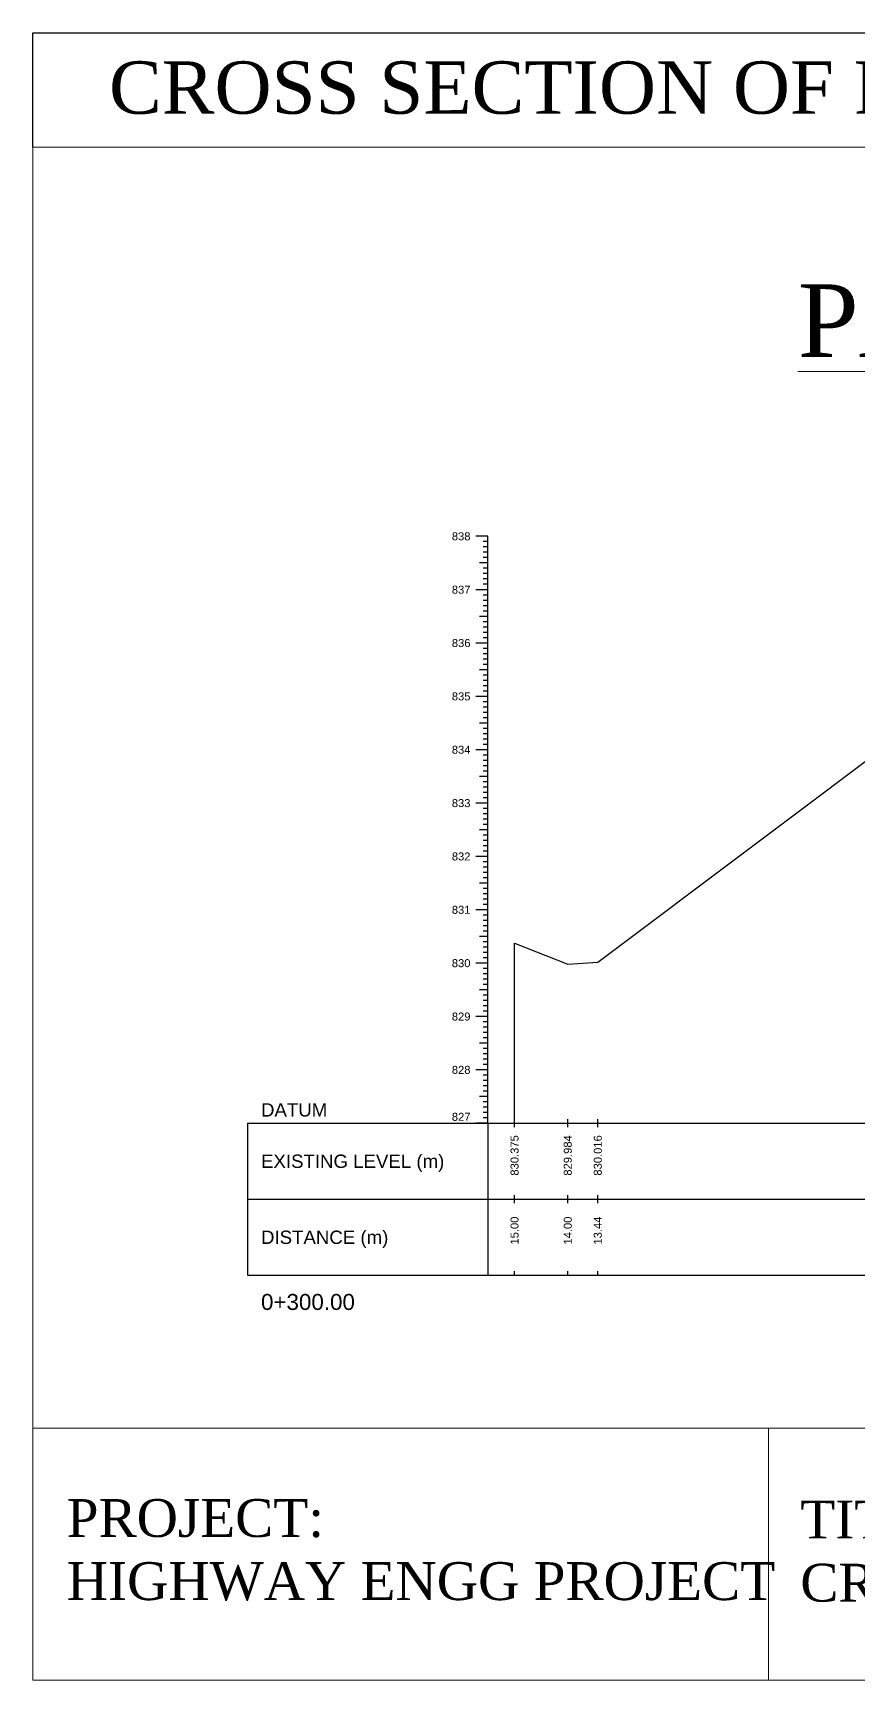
# Model space of a CAD drawing. Header units: millimetres. Extents: x 2757 to 35141, y 547 to 28513.
# Drawn here: x 25874.4 to 26044.8, y 25864.9 to 26205.3 of the extents above; entities that cross this region are included whole.
import ezdxf
from ezdxf.enums import TextEntityAlignment as Align

# ---------------------------------------------------------------- set-up
doc = ezdxf.new("R2010")
doc.units = ezdxf.units.MM
doc.layers.add('CS_Drawing', color=7, linetype='Continuous')
doc.layers.add('GL', color=3, linetype='Continuous')
doc.styles.add('romans', font='romans.shx')
doc.styles.get("Standard").update_dxf_attribs({"font": 'arial.ttf'})

msp = doc.modelspace()

# ---------------------------------------------------------------- linework, layer by layer
for p, q in [((25874.38123, 26181.68102), (25874.38123, 26205.29816)), ((25874.38123, 26205.29816), (26359.92306, 26205.29816))]:
    msp.add_line(p, q)
at = {"lineweight": 18}
for p, q in [((25874.38123, 25916.95954), (26359.92306, 25916.95954)), ((26026.35218, 25916.95954), (26026.35218, 25864.93563))]:
    msp.add_line(p, q, dxfattribs=at)
msp.add_lwpolyline([(25874.38123, 26181.68102), (26359.92306, 26181.68102), (26359.92306, 25864.93563), (25874.38123, 25864.93563)], close=True, dxfattribs=at)
at = {"layer": 'CS_Drawing'}
for p, q in [((25968.35293, 26101.28098), (25965.87217, 26101.28098)), ((25968.35293, 26101.28098), (25966.6164, 26101.28098)), ((25968.35293, 26101.28098), (25967.36063, 26101.28098)), ((25968.35293, 26100.17842), (25967.36063, 26100.17842)), ((25968.35293, 26099.07587), (25967.36063, 26099.07587)), ((25968.35293, 25979.99967), (25968.35293, 26101.28098)), ((25968.35293, 26095.76819), (25966.6164, 26095.76819)), ((25968.35293, 26097.97331), (25967.36063, 26097.97331)), ((25968.35293, 26096.87075), (25967.36063, 26096.87075)), ((25968.35293, 26095.76819), (25967.36063, 26095.76819)), ((25968.35293, 26094.66564), (25967.36063, 26094.66564)), ((25968.35293, 26093.56308), (25967.36063, 26093.56308)), ((25968.35293, 26092.46052), (25967.36063, 26092.46052)), ((25968.35293, 26090.25541), (25965.87217, 26090.25541)), ((25968.35293, 26090.25541), (25966.6164, 26090.25541)), ((25968.35293, 26091.35796), (25967.36063, 26091.35796)), ((25968.35293, 26090.25541), (25967.36063, 26090.25541)), ((25968.35293, 26089.15285), (25967.36063, 26089.15285)), ((25968.35293, 26088.05029), (25967.36063, 26088.05029)), ((25968.35293, 26086.94774), (25967.36063, 26086.94774)), ((25968.35293, 26085.84518), (25967.36063, 26085.84518)), ((25968.35293, 26084.74262), (25966.6164, 26084.74262)), ((25968.35293, 26084.74262), (25967.36063, 26084.74262)), ((25968.35293, 26083.64006), (25967.36063, 26083.64006)), ((25968.35293, 26082.53751), (25967.36063, 26082.53751)), ((25968.35293, 26079.22983), (25965.87217, 26079.22983)), ((25968.35293, 26079.22983), (25966.6164, 26079.22983)), ((25968.35293, 26081.43495), (25967.36063, 26081.43495)), ((25968.35293, 26080.33239), (25967.36063, 26080.33239)), ((25968.35293, 26079.22983), (25967.36063, 26079.22983)), ((25968.35293, 26078.12728), (25967.36063, 26078.12728)), ((25968.35293, 26077.02472), (25967.36063, 26077.02472)), ((25968.35293, 26075.92216), (25967.36063, 26075.92216)), ((25968.35293, 26073.71705), (25966.6164, 26073.71705)), ((25968.35293, 26074.8196), (25967.36063, 26074.8196)), ((25968.35293, 26073.71705), (25967.36063, 26073.71705)), ((25968.35293, 26072.61449), (25967.36063, 26072.61449)), ((25968.35293, 26071.51193), (25967.36063, 26071.51193)), ((25968.35293, 26070.40937), (25967.36063, 26070.40937)), ((25968.35293, 26069.30682), (25967.36063, 26069.30682)), ((25968.35293, 26068.20426), (25965.87217, 26068.20426)), ((25968.35293, 26068.20426), (25966.6164, 26068.20426)), ((25968.35293, 26068.20426), (25967.36063, 26068.20426)), ((25968.35293, 26067.1017), (25967.36063, 26067.1017)), ((25968.35293, 26065.99915), (25967.36063, 26065.99915)), ((25968.35293, 26062.69147), (25966.6164, 26062.69147)), ((25968.35293, 26064.89659), (25967.36063, 26064.89659)), ((25968.35293, 26063.79403), (25967.36063, 26063.79403)), ((25968.35293, 26062.69147), (25967.36063, 26062.69147)), ((25968.35293, 26061.58892), (25967.36063, 26061.58892)), ((25968.35293, 26060.48636), (25967.36063, 26060.48636)), ((25968.35293, 26059.3838), (25967.36063, 26059.3838)), ((25968.35293, 26058.28124), (25967.36063, 26058.28124)), ((25968.35293, 26057.17869), (25965.87217, 26057.17869)), ((25968.35293, 26057.17869), (25966.6164, 26057.17869)), ((25968.35293, 26057.17869), (25967.36063, 26057.17869)), ((25968.35293, 26056.07613), (25967.36063, 26056.07613)), ((25968.35293, 26054.97357), (25967.36063, 26054.97357)), ((25968.35293, 26051.6659), (25966.6164, 26051.6659)), ((25968.35293, 26053.87101), (25967.36063, 26053.87101)), ((25968.35293, 26052.76846), (25967.36063, 26052.76846)), ((25968.35293, 26051.6659), (25967.36063, 26051.6659)), ((25968.35293, 26050.56334), (25967.36063, 26050.56334)), ((25968.35293, 26049.46079), (25967.36063, 26049.46079)), ((25968.35293, 26048.35823), (25967.36063, 26048.35823)), ((25968.35293, 26046.15311), (25965.87217, 26046.15311)), ((25968.35293, 26046.15311), (25966.6164, 26046.15311)), ((25968.35293, 26047.25567), (25967.36063, 26047.25567)), ((25968.35293, 26046.15311), (25967.36063, 26046.15311)), ((25968.35293, 26045.05056), (25967.36063, 26045.05056)), ((25968.35293, 26043.948), (25967.36063, 26043.948)), ((25968.35293, 26042.84544), (25967.36063, 26042.84544)), ((25968.35293, 26041.74288), (25967.36063, 26041.74288)), ((25968.35293, 26040.64033), (25966.6164, 26040.64033)), ((25968.35293, 26040.64033), (25967.36063, 26040.64033)), ((25968.35293, 26039.53777), (25967.36063, 26039.53777)), ((25968.35293, 26038.43521), (25967.36063, 26038.43521)), ((25968.35293, 26035.12754), (25965.87217, 26035.12754)), ((25968.35293, 26035.12754), (25966.6164, 26035.12754)), ((25968.35293, 26037.33265), (25967.36063, 26037.33265)), ((25968.35293, 26036.2301), (25967.36063, 26036.2301)), ((25968.35293, 26035.12754), (25967.36063, 26035.12754)), ((25968.35293, 26034.02498), (25967.36063, 26034.02498)), ((25968.35293, 26032.92243), (25967.36063, 26032.92243)), ((25968.35293, 26031.81987), (25967.36063, 26031.81987)), ((25968.35293, 26029.61475), (25966.6164, 26029.61475)), ((25968.35293, 26030.71731), (25967.36063, 26030.71731)), ((25968.35293, 26029.61475), (25967.36063, 26029.61475)), ((25968.35293, 26028.5122), (25967.36063, 26028.5122)), ((25968.35293, 26027.40964), (25967.36063, 26027.40964)), ((25968.35293, 26026.30708), (25967.36063, 26026.30708)), ((25968.35293, 26025.20452), (25967.36063, 26025.20452)), ((25968.35293, 26024.10197), (25965.87217, 26024.10197)), ((25968.35293, 26024.10197), (25966.6164, 26024.10197)), ((25968.35293, 26024.10197), (25967.36063, 26024.10197)), ((25968.35293, 26022.99941), (25967.36063, 26022.99941)), ((25968.35293, 26021.89685), (25967.36063, 26021.89685)), ((25968.35293, 26020.79429), (25967.36063, 26020.79429)), ((25968.35293, 26018.58918), (25966.6164, 26018.58918)), ((25968.35293, 26019.69174), (25967.36063, 26019.69174)), ((25968.35293, 26018.58918), (25967.36063, 26018.58918)), ((25968.35293, 26017.48662), (25967.36063, 26017.48662)), ((25968.35293, 26016.38406), (25967.36063, 26016.38406)), ((25968.35293, 26015.28151), (25967.36063, 26015.28151)), ((25968.35293, 26014.17895), (25967.36063, 26014.17895)), ((25973.86571, 25979.99967), (25973.86571, 26017.21098)), ((25968.35293, 26013.07639), (25965.87217, 26013.07639)), ((25968.35293, 26013.07639), (25966.6164, 26013.07639)), ((25968.35293, 26013.07639), (25967.36063, 26013.07639)), ((25968.35293, 26011.97384), (25967.36063, 26011.97384)), ((25968.35293, 26010.87128), (25967.36063, 26010.87128)), ((25968.35293, 26007.56361), (25966.6164, 26007.56361)), ((25968.35293, 26009.76872), (25967.36063, 26009.76872)), ((25968.35293, 26008.66616), (25967.36063, 26008.66616)), ((25968.35293, 26007.56361), (25967.36063, 26007.56361)), ((25968.35293, 26006.46105), (25967.36063, 26006.46105)), ((25968.35293, 26005.35849), (25967.36063, 26005.35849)), ((25968.35293, 26004.25593), (25967.36063, 26004.25593)), ((25968.35293, 26002.05082), (25965.87217, 26002.05082)), ((25968.35293, 26002.05082), (25966.6164, 26002.05082)), ((25968.35293, 26003.15338), (25967.36063, 26003.15338)), ((25968.35293, 26002.05082), (25967.36063, 26002.05082)), ((25968.35293, 26000.94826), (25967.36063, 26000.94826)), ((25968.35293, 25999.8457), (25967.36063, 25999.8457)), ((25968.35293, 25998.74315), (25967.36063, 25998.74315)), ((25968.35293, 25997.64059), (25967.36063, 25997.64059)), ((25968.35293, 25996.53803), (25966.6164, 25996.53803)), ((25968.35293, 25996.53803), (25967.36063, 25996.53803)), ((25968.35293, 25995.43548), (25967.36063, 25995.43548)), ((25968.35293, 25994.33292), (25967.36063, 25994.33292)), ((25968.35293, 25991.02525), (25965.87217, 25991.02525)), ((25968.35293, 25991.02525), (25966.6164, 25991.02525)), ((25968.35293, 25993.23036), (25967.36063, 25993.23036)), ((25968.35293, 25992.1278), (25967.36063, 25992.1278)), ((25968.35293, 25991.02525), (25967.36063, 25991.02525)), ((25968.35293, 25989.92269), (25967.36063, 25989.92269)), ((25968.35293, 25988.82013), (25967.36063, 25988.82013)), ((25968.35293, 25987.71757), (25967.36063, 25987.71757)), ((25968.35293, 25985.51246), (25966.6164, 25985.51246)), ((25968.35293, 25986.61502), (25967.36063, 25986.61502)), ((25968.35293, 25985.51246), (25967.36063, 25985.51246)), ((25968.35293, 25984.4099), (25967.36063, 25984.4099)), ((25968.35293, 25983.30734), (25967.36063, 25983.30734)), ((25918.73785, 25979.99967), (25968.35293, 25979.99967)), ((25918.73785, 25979.99967), (25918.73785, 25948.57679)), ((25968.35293, 25979.99967), (25965.87217, 25979.99967)), ((25968.35293, 25979.99967), (25966.6164, 25979.99967)), ((25968.35293, 25982.20479), (25967.36063, 25982.20479)), ((25968.35293, 25981.10223), (25967.36063, 25981.10223)), ((25968.35293, 25979.99967), (25967.36063, 25979.99967)), ((25968.35293, 25979.99967), (26310.1457, 25979.99967)), ((25968.35293, 25979.99967), (25968.35293, 25948.57679)), ((25973.86571, 25979.17275), (25973.86571, 25980.82659)), ((25984.86228, 25979.17275), (25984.86228, 25980.82659)), ((25991.06206, 25979.17275), (25991.06206, 25980.82659)), ((25918.73785, 25964.28823), (25968.35293, 25964.28823)), ((25968.35293, 25964.28823), (26310.1457, 25964.28823)), ((25968.35293, 25964.28823), (26310.1457, 25964.28823)), ((25973.86571, 25963.46131), (25973.86571, 25965.11515)), ((25984.86228, 25963.46131), (25984.86228, 25965.11515)), ((25991.06206, 25963.46131), (25991.06206, 25965.11515)), ((25973.86571, 25948.57679), (25973.86571, 25949.40371)), ((25984.86228, 25948.57679), (25984.86228, 25949.40371)), ((25991.06206, 25948.57679), (25991.06206, 25949.40371)), ((25918.73785, 25948.57679), (25968.35293, 25948.57679)), ((25968.35293, 25948.57679), (26310.1457, 25948.57679))]:
    msp.add_line(p, q, dxfattribs=at)
at = {"layer": 'GL'}
msp.add_lwpolyline([(25973.86571, 26017.21098), (25984.86228, 26012.89998), (25991.06206, 26013.2528), (26055.40519, 26061.58892), (26067.45072, 26066.60555), (26074.04734, 26068.9099), (26077.91807, 26070.24399), (26080.89977, 26070.86142), (26085.09037, 26071.33552), (26095.55293, 26071.21424), (26110.464, 26071.64424), (26123.75657, 26071.19219), (26138.61158, 26071.66629), (26139.24932, 26071.60014), (26152.36623, 26070.21091), (26171.97952, 26084.14724), (26183.41135, 26085.32698), (26197.95425, 26085.27185), (26249.25923, 26086.65004), (26304.63292, 26089.02054)], dxfattribs=at)

# ---------------------------------------------------------------- texts
at = {"lineweight": 18, "attachment_point": 1, "style": 'romans'}
for s, width, gutter_width, insert, char_height in [('{\\fTimes New Roman|b0|i0|c0|p18;CROSS SECTION OF PAVEMENT @ DIFFERENT SECTIONS}', 496.1343957, 54.07253, (25890.09331, 26199.42846), 10.8145051), ('{\\fTimes New Roman|b0|i0|c0|p18;PROJECT:\\PHIGHWAY ENGG PROJECT}', 146.2429895, 39.10804, (25881.35669, 25902.33578), 7.8216076), ('{\\fTimes New Roman|b0|i0|c0|p18;TITLE:\\PCROSS SECTION @ 300.0m}', 154.1653981, 39.10804, (26032.90301, 25902.01262), 7.8216076)]:
    msp.add_mtext_dynamic_manual_height_columns(s, width=width, gutter_width=gutter_width, heights=[0], dxfattribs=dict(at, insert=insert, char_height=char_height))
at = {"color": 0, "lineweight": 18, "insert": (26032.37453, 26153.3588), "char_height": 15, "attachment_point": 1}
msp.add_mtext_dynamic_manual_height_columns('{\\fTimes New Roman|b0|i0|c0|p18;\\LPARTIAL FILL AND CUT}', width=249.9642052, gutter_width=1.14671, heights=[0], dxfattribs=at)
at = {"layer": 'CS_Drawing'}
for s, p in [('838', (25964.76962, 26101.28098)), ('837', (25964.76962, 26090.25541)), ('836', (25964.76962, 26079.22983)), ('835', (25964.76962, 26068.20426)), ('834', (25964.76962, 26057.17869)), ('833', (25964.76962, 26046.15311)), ('832', (25964.76962, 26035.12754)), ('831', (25964.76962, 26024.10197)), ('830', (25964.76962, 26013.07639)), ('829', (25964.76962, 26002.05082)), ('828', (25964.76962, 25991.02525))]:
    msp.add_text(s, height=1.653836, dxfattribs=at).set_placement(p, align=Align.MIDDLE_RIGHT)
for s, height, p in [('DATUM', 2.756393, (25921.49424, 25982.75607)), ('EXISTING LEVEL (m)', 2.7563934, (25921.49424, 25972.14395)), ('DISTANCE (m)', 2.7563934, (25921.49424, 25956.43251)), ('0+300.00', 3.307672, (25921.49424, 25943.064))]:
    msp.add_text(s, height=height, dxfattribs=at).set_placement(p, align=Align.MIDDLE_LEFT)
msp.add_text('827', height=1.653836, dxfattribs=at).set_placement((25964.76962, 25980.49582), align=Align.RIGHT)
for s, p in [('830.375', (25973.86571, 25977.51892)), ('829.984', (25984.86228, 25977.51892)), ('830.016', (25991.06206, 25977.51892)), ('15.00', (25973.86571, 25960.70492)), ('14.00', (25984.86228, 25960.70492)), ('13.44', (25991.06206, 25960.70492))]:
    msp.add_text(s, height=1.653836, rotation=90, dxfattribs=at).set_placement(p, align=Align.MIDDLE_RIGHT)

doc.saveas('drawing.dxf')
